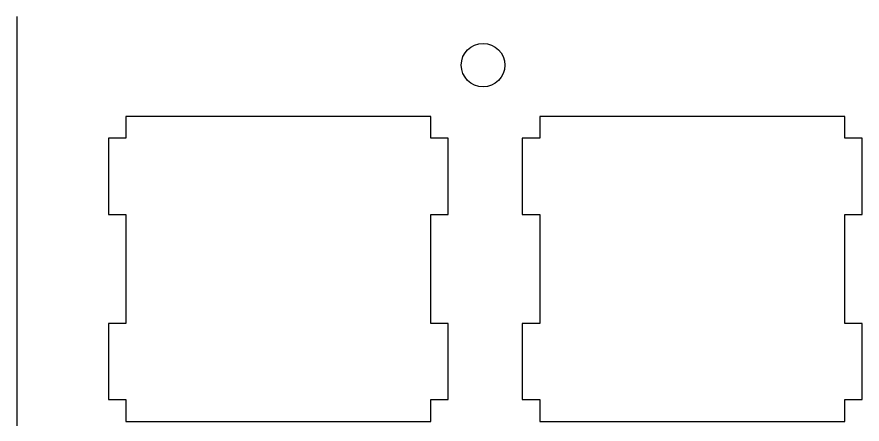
# Model space of a CAD drawing. Extents: x 0 to 145, y 2 to 120.
# Drawn here: x 0 to 38.8, y 75.11 to 93.81 of the extents above; entities that cross this region are included whole.
import ezdxf

# ---------------------------------------------------------------- set-up
doc = ezdxf.new("R2010")
doc.units = 0

# ---------------------------------------------------------------- blocks, each defined once
blk = doc.blocks.new('WIRE009')
at = {"layer": 'Row1', "color": 0}
for points in [[(19, 89.24), (18.9, 89.24), (18.8, 89.24), (18.7, 89.24), (18.6, 89.24), (18.5, 89.24), (18.4, 89.24), (18.3, 89.24), (18.2, 89.24), (18.1, 89.24), (18, 89.24), (17.9, 89.24), (17.8, 89.24), (17.7, 89.24), (17.6, 89.24), (17.5, 89.24), (17.4, 89.24), (17.3, 89.24), (17.2, 89.24), (17.1, 89.24), (17, 89.24), (16.9, 89.24), (16.8, 89.24), (16.7, 89.24), (16.6, 89.24), (16.5, 89.24), (16.4, 89.24), (16.3, 89.24), (16.2, 89.24), (16.1, 89.24), (16, 89.24), (15.9, 89.24), (15.8, 89.24), (15.7, 89.24), (15.6, 89.24), (15.5, 89.24), (15.4, 89.24), (15.3, 89.24), (15.2, 89.24), (15.1, 89.24), (15, 89.24), (14.9, 89.24), (14.8, 89.24), (14.7, 89.24), (14.6, 89.24), (14.5, 89.24), (14.4, 89.24), (14.3, 89.24), (14.2, 89.24), (14.1, 89.24), (14, 89.24), (13.9, 89.24), (13.8, 89.24), (13.7, 89.24), (13.6, 89.24), (13.5, 89.24), (13.4, 89.24), (13.3, 89.24), (13.2, 89.24), (13.1, 89.24), (13, 89.24), (12.9, 89.24), (12.8, 89.24), (12.7, 89.24), (12.6, 89.24), (12.5, 89.24), (12.4, 89.24), (12.3, 89.24), (12.2, 89.24), (12.1, 89.24), (12, 89.24), (11.9, 89.24), (11.8, 89.24), (11.7, 89.24), (11.6, 89.24), (11.5, 89.24), (11.4, 89.24), (11.3, 89.24), (11.2, 89.24), (11.1, 89.24), (11, 89.24), (10.9, 89.24), (10.8, 89.24), (10.7, 89.24), (10.6, 89.24), (10.5, 89.24), (10.4, 89.24), (10.3, 89.24), (10.2, 89.24), (10.1, 89.24), (10, 89.24), (9.9, 89.24), (9.8, 89.24), (9.7, 89.24), (9.6, 89.24), (9.5, 89.24), (9.4, 89.24), (9.3, 89.24), (9.2, 89.24), (9.1, 89.24), (9, 89.24), (8.9, 89.24), (8.8, 89.24), (8.7, 89.24), (8.6, 89.24), (8.5, 89.24), (8.4, 89.24), (8.3, 89.24), (8.2, 89.24), (8.1, 89.24), (8, 89.24), (7.9, 89.24), (7.8, 89.24), (7.7, 89.24), (7.6, 89.24), (7.5, 89.24), (7.4, 89.24), (7.3, 89.24), (7.2, 89.24), (7.1, 89.24), (7, 89.24), (6.9, 89.24), (6.8, 89.24), (6.7, 89.24), (6.6, 89.24), (6.5, 89.24), (6.4, 89.24), (6.3, 89.24), (6.2, 89.24), (6.1, 89.24), (6, 89.24), (5.9, 89.24), (5.8, 89.24), (5.7, 89.24), (5.6, 89.24), (5.5, 89.24), (5.4, 89.24), (5.3, 89.24), (5.2, 89.24), (5.1, 89.24), (5, 89.24)], [(5, 89.24), (5, 89.14), (5, 89.04), (5, 88.94), (5, 88.84), (5, 88.74), (5, 88.64), (5, 88.54), (5, 88.44), (5, 88.34), (5, 88.24)], [(19, 88.24), (19, 88.34), (19, 88.44), (19, 88.54), (19, 88.64), (19, 88.74), (19, 88.84), (19, 88.94), (19, 89.04), (19, 89.14), (19, 89.24)], [(5, 88.24), (4.9, 88.24), (4.8, 88.24), (4.7, 88.24), (4.6, 88.24), (4.5, 88.24), (4.4, 88.24), (4.3, 88.24), (4.2, 88.24)], [(4.2, 88.24), (4.2, 88.14), (4.2, 88.04), (4.2, 87.94), (4.2, 87.84), (4.2, 87.74), (4.2, 87.64), (4.2, 87.54), (4.2, 87.44), (4.2, 87.34), (4.2, 87.24), (4.2, 87.14), (4.2, 87.04), (4.2, 86.94), (4.2, 86.84), (4.2, 86.74), (4.2, 86.64), (4.2, 86.54), (4.2, 86.44), (4.2, 86.34), (4.2, 86.24), (4.2, 86.14), (4.2, 86.04), (4.2, 85.94), (4.2, 85.84), (4.2, 85.74), (4.2, 85.64), (4.2, 85.54), (4.2, 85.44), (4.2, 85.34), (4.2, 85.24), (4.2, 85.14), (4.2, 85.04), (4.2, 84.94), (4.2, 84.84), (4.2, 84.74)], [(19.8, 88.24), (19.711, 88.24), (19.622, 88.24), (19.533, 88.24), (19.444, 88.24), (19.356, 88.24), (19.267, 88.24), (19.178, 88.24), (19.089, 88.24), (19, 88.24)], [(19.8, 84.74), (19.8, 84.84), (19.8, 84.94), (19.8, 85.04), (19.8, 85.14), (19.8, 85.24), (19.8, 85.34), (19.8, 85.44), (19.8, 85.54), (19.8, 85.64), (19.8, 85.74), (19.8, 85.84), (19.8, 85.94), (19.8, 86.04), (19.8, 86.14), (19.8, 86.24), (19.8, 86.34), (19.8, 86.44), (19.8, 86.54), (19.8, 86.64), (19.8, 86.74), (19.8, 86.84), (19.8, 86.94), (19.8, 87.04), (19.8, 87.14), (19.8, 87.24), (19.8, 87.34), (19.8, 87.44), (19.8, 87.54), (19.8, 87.64), (19.8, 87.74), (19.8, 87.84), (19.8, 87.94), (19.8, 88.04), (19.8, 88.14), (19.8, 88.24)], [(4.2, 84.74), (4.3, 84.74), (4.4, 84.74), (4.5, 84.74), (4.6, 84.74), (4.7, 84.74), (4.8, 84.74), (4.9, 84.74), (5, 84.74)], [(5, 84.74), (5, 84.64), (5, 84.54), (5, 84.44), (5, 84.34), (5, 84.24), (5, 84.14), (5, 84.04), (5, 83.94), (5, 83.84), (5, 83.74), (5, 83.64), (5, 83.54), (5, 83.44), (5, 83.34), (5, 83.24), (5, 83.14), (5, 83.04), (5, 82.94), (5, 82.84), (5, 82.74), (5, 82.64), (5, 82.54), (5, 82.44), (5, 82.34), (5, 82.24), (5, 82.14), (5, 82.04), (5, 81.94), (5, 81.84), (5, 81.74), (5, 81.64), (5, 81.54), (5, 81.44), (5, 81.34), (5, 81.24), (5, 81.14), (5, 81.04), (5, 80.94), (5, 80.84), (5, 80.74), (5, 80.64), (5, 80.54), (5, 80.44), (5, 80.34), (5, 80.24), (5, 80.14), (5, 80.04), (5, 79.94), (5, 79.84), (5, 79.74)], [(19, 79.74), (19, 79.84), (19, 79.94), (19, 80.04), (19, 80.14), (19, 80.24), (19, 80.34), (19, 80.44), (19, 80.54), (19, 80.64), (19, 80.74), (19, 80.84), (19, 80.94), (19, 81.04), (19, 81.14), (19, 81.24), (19, 81.34), (19, 81.44), (19, 81.54), (19, 81.64), (19, 81.74), (19, 81.84), (19, 81.94), (19, 82.04), (19, 82.14), (19, 82.24), (19, 82.34), (19, 82.44), (19, 82.54), (19, 82.64), (19, 82.74), (19, 82.84), (19, 82.94), (19, 83.04), (19, 83.14), (19, 83.24), (19, 83.34), (19, 83.44), (19, 83.54), (19, 83.64), (19, 83.74), (19, 83.84), (19, 83.94), (19, 84.04), (19, 84.14), (19, 84.24), (19, 84.34), (19, 84.44), (19, 84.54), (19, 84.64), (19, 84.74)], [(19, 84.74), (19.089, 84.74), (19.178, 84.74), (19.267, 84.74), (19.356, 84.74), (19.444, 84.74), (19.533, 84.74), (19.622, 84.74), (19.711, 84.74), (19.8, 84.74)], [(5, 79.74), (4.9, 79.74), (4.8, 79.74), (4.7, 79.74), (4.6, 79.74), (4.5, 79.74), (4.4, 79.74), (4.3, 79.74), (4.2, 79.74)], [(4.2, 79.74), (4.2, 79.64), (4.2, 79.54), (4.2, 79.44), (4.2, 79.34), (4.2, 79.24), (4.2, 79.14), (4.2, 79.04), (4.2, 78.94), (4.2, 78.84), (4.2, 78.74), (4.2, 78.64), (4.2, 78.54), (4.2, 78.44), (4.2, 78.34), (4.2, 78.24), (4.2, 78.14), (4.2, 78.04), (4.2, 77.94), (4.2, 77.84), (4.2, 77.74), (4.2, 77.64), (4.2, 77.54), (4.2, 77.44), (4.2, 77.34), (4.2, 77.24), (4.2, 77.14), (4.2, 77.04), (4.2, 76.94), (4.2, 76.84), (4.2, 76.74), (4.2, 76.64), (4.2, 76.54), (4.2, 76.44), (4.2, 76.34), (4.2, 76.24)], [(19.8, 79.74), (19.711, 79.74), (19.622, 79.74), (19.533, 79.74), (19.444, 79.74), (19.356, 79.74), (19.267, 79.74), (19.178, 79.74), (19.089, 79.74), (19, 79.74)], [(19.8, 76.24), (19.8, 76.34), (19.8, 76.44), (19.8, 76.54), (19.8, 76.64), (19.8, 76.74), (19.8, 76.84), (19.8, 76.94), (19.8, 77.04), (19.8, 77.14), (19.8, 77.24), (19.8, 77.34), (19.8, 77.44), (19.8, 77.54), (19.8, 77.64), (19.8, 77.74), (19.8, 77.84), (19.8, 77.94), (19.8, 78.04), (19.8, 78.14), (19.8, 78.24), (19.8, 78.34), (19.8, 78.44), (19.8, 78.54), (19.8, 78.64), (19.8, 78.74), (19.8, 78.84), (19.8, 78.94), (19.8, 79.04), (19.8, 79.14), (19.8, 79.24), (19.8, 79.34), (19.8, 79.44), (19.8, 79.54), (19.8, 79.64), (19.8, 79.74)], [(4.2, 76.24), (4.3, 76.24), (4.4, 76.24), (4.5, 76.24), (4.6, 76.24), (4.7, 76.24), (4.8, 76.24), (4.9, 76.24), (5, 76.24)], [(5, 76.24), (5, 76.14), (5, 76.04), (5, 75.94), (5, 75.84), (5, 75.74), (5, 75.64), (5, 75.54), (5, 75.44), (5, 75.34), (5, 75.24)], [(19, 75.24), (19, 75.34), (19, 75.44), (19, 75.54), (19, 75.64), (19, 75.74), (19, 75.84), (19, 75.94), (19, 76.04), (19, 76.14), (19, 76.24)], [(19, 76.24), (19.089, 76.24), (19.178, 76.24), (19.267, 76.24), (19.356, 76.24), (19.444, 76.24), (19.533, 76.24), (19.622, 76.24), (19.711, 76.24), (19.8, 76.24)], [(5, 75.24), (5.1, 75.24), (5.2, 75.24), (5.3, 75.24), (5.4, 75.24), (5.5, 75.24), (5.6, 75.24), (5.7, 75.24), (5.8, 75.24), (5.9, 75.24), (6, 75.24), (6.1, 75.24), (6.2, 75.24), (6.3, 75.24), (6.4, 75.24), (6.5, 75.24), (6.6, 75.24), (6.7, 75.24), (6.8, 75.24), (6.9, 75.24), (7, 75.24), (7.1, 75.24), (7.2, 75.24), (7.3, 75.24), (7.4, 75.24), (7.5, 75.24), (7.6, 75.24), (7.7, 75.24), (7.8, 75.24), (7.9, 75.24), (8, 75.24), (8.1, 75.24), (8.2, 75.24), (8.3, 75.24), (8.4, 75.24), (8.5, 75.24), (8.6, 75.24), (8.7, 75.24), (8.8, 75.24), (8.9, 75.24), (9, 75.24), (9.1, 75.24), (9.2, 75.24), (9.3, 75.24), (9.4, 75.24), (9.5, 75.24), (9.6, 75.24), (9.7, 75.24), (9.8, 75.24), (9.9, 75.24), (10, 75.24), (10.1, 75.24), (10.2, 75.24), (10.3, 75.24), (10.4, 75.24), (10.5, 75.24), (10.6, 75.24), (10.7, 75.24), (10.8, 75.24), (10.9, 75.24), (11, 75.24), (11.1, 75.24), (11.2, 75.24), (11.3, 75.24), (11.4, 75.24), (11.5, 75.24), (11.6, 75.24), (11.7, 75.24), (11.8, 75.24), (11.9, 75.24), (12, 75.24), (12.1, 75.24), (12.2, 75.24), (12.3, 75.24), (12.4, 75.24), (12.5, 75.24), (12.6, 75.24), (12.7, 75.24), (12.8, 75.24), (12.9, 75.24), (13, 75.24), (13.1, 75.24), (13.2, 75.24), (13.3, 75.24), (13.4, 75.24), (13.5, 75.24), (13.6, 75.24), (13.7, 75.24), (13.8, 75.24), (13.9, 75.24), (14, 75.24), (14.1, 75.24), (14.2, 75.24), (14.3, 75.24), (14.4, 75.24), (14.5, 75.24), (14.6, 75.24), (14.7, 75.24), (14.8, 75.24), (14.9, 75.24), (15, 75.24), (15.1, 75.24), (15.2, 75.24), (15.3, 75.24), (15.4, 75.24), (15.5, 75.24), (15.6, 75.24), (15.7, 75.24), (15.8, 75.24), (15.9, 75.24), (16, 75.24), (16.1, 75.24), (16.2, 75.24), (16.3, 75.24), (16.4, 75.24), (16.5, 75.24), (16.6, 75.24), (16.7, 75.24), (16.8, 75.24), (16.9, 75.24), (17, 75.24), (17.1, 75.24), (17.2, 75.24), (17.3, 75.24), (17.4, 75.24), (17.5, 75.24), (17.6, 75.24), (17.7, 75.24), (17.8, 75.24), (17.9, 75.24), (18, 75.24), (18.1, 75.24), (18.2, 75.24), (18.3, 75.24), (18.4, 75.24), (18.5, 75.24), (18.6, 75.24), (18.7, 75.24), (18.8, 75.24), (18.9, 75.24), (19, 75.24)]]:
    blk.add_lwpolyline(points, dxfattribs=at)
blk = doc.blocks.new('WIRE010')
at = {"layer": 'Row1', "color": 0}
for points in [[(38, 89.24), (37.9, 89.24), (37.8, 89.24), (37.7, 89.24), (37.6, 89.24), (37.5, 89.24), (37.4, 89.24), (37.3, 89.24), (37.2, 89.24), (37.1, 89.24), (37, 89.24), (36.9, 89.24), (36.8, 89.24), (36.7, 89.24), (36.6, 89.24), (36.5, 89.24), (36.4, 89.24), (36.3, 89.24), (36.2, 89.24), (36.1, 89.24), (36, 89.24), (35.9, 89.24), (35.8, 89.24), (35.7, 89.24), (35.6, 89.24), (35.5, 89.24), (35.4, 89.24), (35.3, 89.24), (35.2, 89.24), (35.1, 89.24), (35, 89.24), (34.9, 89.24), (34.8, 89.24), (34.7, 89.24), (34.6, 89.24), (34.5, 89.24), (34.4, 89.24), (34.3, 89.24), (34.2, 89.24), (34.1, 89.24), (34, 89.24), (33.9, 89.24), (33.8, 89.24), (33.7, 89.24), (33.6, 89.24), (33.5, 89.24), (33.4, 89.24), (33.3, 89.24), (33.2, 89.24), (33.1, 89.24), (33, 89.24), (32.9, 89.24), (32.8, 89.24), (32.7, 89.24), (32.6, 89.24), (32.5, 89.24), (32.4, 89.24), (32.3, 89.24), (32.2, 89.24), (32.1, 89.24), (32, 89.24), (31.9, 89.24), (31.8, 89.24), (31.7, 89.24), (31.6, 89.24), (31.5, 89.24), (31.4, 89.24), (31.3, 89.24), (31.2, 89.24), (31.1, 89.24), (31, 89.24), (30.9, 89.24), (30.8, 89.24), (30.7, 89.24), (30.6, 89.24), (30.5, 89.24), (30.4, 89.24), (30.3, 89.24), (30.2, 89.24), (30.1, 89.24), (30, 89.24), (29.9, 89.24), (29.8, 89.24), (29.7, 89.24), (29.6, 89.24), (29.5, 89.24), (29.4, 89.24), (29.3, 89.24), (29.2, 89.24), (29.1, 89.24), (29, 89.24), (28.9, 89.24), (28.8, 89.24), (28.7, 89.24), (28.6, 89.24), (28.5, 89.24), (28.4, 89.24), (28.3, 89.24), (28.2, 89.24), (28.1, 89.24), (28, 89.24), (27.9, 89.24), (27.8, 89.24), (27.7, 89.24), (27.6, 89.24), (27.5, 89.24), (27.4, 89.24), (27.3, 89.24), (27.2, 89.24), (27.1, 89.24), (27, 89.24), (26.9, 89.24), (26.8, 89.24), (26.7, 89.24), (26.6, 89.24), (26.5, 89.24), (26.4, 89.24), (26.3, 89.24), (26.2, 89.24), (26.1, 89.24), (26, 89.24), (25.9, 89.24), (25.8, 89.24), (25.7, 89.24), (25.6, 89.24), (25.5, 89.24), (25.4, 89.24), (25.3, 89.24), (25.2, 89.24), (25.1, 89.24), (25, 89.24), (24.9, 89.24), (24.8, 89.24), (24.7, 89.24), (24.6, 89.24), (24.5, 89.24), (24.4, 89.24), (24.3, 89.24), (24.2, 89.24), (24.1, 89.24), (24, 89.24)], [(24, 89.24), (24, 89.14), (24, 89.04), (24, 88.94), (24, 88.84), (24, 88.74), (24, 88.64), (24, 88.54), (24, 88.44), (24, 88.34), (24, 88.24)], [(38, 88.24), (38, 88.34), (38, 88.44), (38, 88.54), (38, 88.64), (38, 88.74), (38, 88.84), (38, 88.94), (38, 89.04), (38, 89.14), (38, 89.24)], [(24, 88.24), (23.911, 88.24), (23.822, 88.24), (23.733, 88.24), (23.644, 88.24), (23.556, 88.24), (23.467, 88.24), (23.378, 88.24), (23.289, 88.24), (23.2, 88.24)], [(23.2, 88.24), (23.2, 88.14), (23.2, 88.04), (23.2, 87.94), (23.2, 87.84), (23.2, 87.74), (23.2, 87.64), (23.2, 87.54), (23.2, 87.44), (23.2, 87.34), (23.2, 87.24), (23.2, 87.14), (23.2, 87.04), (23.2, 86.94), (23.2, 86.84), (23.2, 86.74), (23.2, 86.64), (23.2, 86.54), (23.2, 86.44), (23.2, 86.34), (23.2, 86.24), (23.2, 86.14), (23.2, 86.04), (23.2, 85.94), (23.2, 85.84), (23.2, 85.74), (23.2, 85.64), (23.2, 85.54), (23.2, 85.44), (23.2, 85.34), (23.2, 85.24), (23.2, 85.14), (23.2, 85.04), (23.2, 84.94), (23.2, 84.84), (23.2, 84.74)], [(38.8, 88.24), (38.7, 88.24), (38.6, 88.24), (38.5, 88.24), (38.4, 88.24), (38.3, 88.24), (38.2, 88.24), (38.1, 88.24), (38, 88.24)], [(38.8, 84.74), (38.8, 84.84), (38.8, 84.94), (38.8, 85.04), (38.8, 85.14), (38.8, 85.24), (38.8, 85.34), (38.8, 85.44), (38.8, 85.54), (38.8, 85.64), (38.8, 85.74), (38.8, 85.84), (38.8, 85.94), (38.8, 86.04), (38.8, 86.14), (38.8, 86.24), (38.8, 86.34), (38.8, 86.44), (38.8, 86.54), (38.8, 86.64), (38.8, 86.74), (38.8, 86.84), (38.8, 86.94), (38.8, 87.04), (38.8, 87.14), (38.8, 87.24), (38.8, 87.34), (38.8, 87.44), (38.8, 87.54), (38.8, 87.64), (38.8, 87.74), (38.8, 87.84), (38.8, 87.94), (38.8, 88.04), (38.8, 88.14), (38.8, 88.24)], [(23.2, 84.74), (23.289, 84.74), (23.378, 84.74), (23.467, 84.74), (23.556, 84.74), (23.644, 84.74), (23.733, 84.74), (23.822, 84.74), (23.911, 84.74), (24, 84.74)], [(24, 84.74), (24, 84.64), (24, 84.54), (24, 84.44), (24, 84.34), (24, 84.24), (24, 84.14), (24, 84.04), (24, 83.94), (24, 83.84), (24, 83.74), (24, 83.64), (24, 83.54), (24, 83.44), (24, 83.34), (24, 83.24), (24, 83.14), (24, 83.04), (24, 82.94), (24, 82.84), (24, 82.74), (24, 82.64), (24, 82.54), (24, 82.44), (24, 82.34), (24, 82.24), (24, 82.14), (24, 82.04), (24, 81.94), (24, 81.84), (24, 81.74), (24, 81.64), (24, 81.54), (24, 81.44), (24, 81.34), (24, 81.24), (24, 81.14), (24, 81.04), (24, 80.94), (24, 80.84), (24, 80.74), (24, 80.64), (24, 80.54), (24, 80.44), (24, 80.34), (24, 80.24), (24, 80.14), (24, 80.04), (24, 79.94), (24, 79.84), (24, 79.74)], [(38, 79.74), (38, 79.84), (38, 79.94), (38, 80.04), (38, 80.14), (38, 80.24), (38, 80.34), (38, 80.44), (38, 80.54), (38, 80.64), (38, 80.74), (38, 80.84), (38, 80.94), (38, 81.04), (38, 81.14), (38, 81.24), (38, 81.34), (38, 81.44), (38, 81.54), (38, 81.64), (38, 81.74), (38, 81.84), (38, 81.94), (38, 82.04), (38, 82.14), (38, 82.24), (38, 82.34), (38, 82.44), (38, 82.54), (38, 82.64), (38, 82.74), (38, 82.84), (38, 82.94), (38, 83.04), (38, 83.14), (38, 83.24), (38, 83.34), (38, 83.44), (38, 83.54), (38, 83.64), (38, 83.74), (38, 83.84), (38, 83.94), (38, 84.04), (38, 84.14), (38, 84.24), (38, 84.34), (38, 84.44), (38, 84.54), (38, 84.64), (38, 84.74)], [(38, 84.74), (38.1, 84.74), (38.2, 84.74), (38.3, 84.74), (38.4, 84.74), (38.5, 84.74), (38.6, 84.74), (38.7, 84.74), (38.8, 84.74)], [(24, 79.74), (23.911, 79.74), (23.822, 79.74), (23.733, 79.74), (23.644, 79.74), (23.556, 79.74), (23.467, 79.74), (23.378, 79.74), (23.289, 79.74), (23.2, 79.74)], [(23.2, 79.74), (23.2, 79.64), (23.2, 79.54), (23.2, 79.44), (23.2, 79.34), (23.2, 79.24), (23.2, 79.14), (23.2, 79.04), (23.2, 78.94), (23.2, 78.84), (23.2, 78.74), (23.2, 78.64), (23.2, 78.54), (23.2, 78.44), (23.2, 78.34), (23.2, 78.24), (23.2, 78.14), (23.2, 78.04), (23.2, 77.94), (23.2, 77.84), (23.2, 77.74), (23.2, 77.64), (23.2, 77.54), (23.2, 77.44), (23.2, 77.34), (23.2, 77.24), (23.2, 77.14), (23.2, 77.04), (23.2, 76.94), (23.2, 76.84), (23.2, 76.74), (23.2, 76.64), (23.2, 76.54), (23.2, 76.44), (23.2, 76.34), (23.2, 76.24)], [(38.8, 79.74), (38.7, 79.74), (38.6, 79.74), (38.5, 79.74), (38.4, 79.74), (38.3, 79.74), (38.2, 79.74), (38.1, 79.74), (38, 79.74)], [(38.8, 76.24), (38.8, 76.34), (38.8, 76.44), (38.8, 76.54), (38.8, 76.64), (38.8, 76.74), (38.8, 76.84), (38.8, 76.94), (38.8, 77.04), (38.8, 77.14), (38.8, 77.24), (38.8, 77.34), (38.8, 77.44), (38.8, 77.54), (38.8, 77.64), (38.8, 77.74), (38.8, 77.84), (38.8, 77.94), (38.8, 78.04), (38.8, 78.14), (38.8, 78.24), (38.8, 78.34), (38.8, 78.44), (38.8, 78.54), (38.8, 78.64), (38.8, 78.74), (38.8, 78.84), (38.8, 78.94), (38.8, 79.04), (38.8, 79.14), (38.8, 79.24), (38.8, 79.34), (38.8, 79.44), (38.8, 79.54), (38.8, 79.64), (38.8, 79.74)], [(23.2, 76.24), (23.289, 76.24), (23.378, 76.24), (23.467, 76.24), (23.556, 76.24), (23.644, 76.24), (23.733, 76.24), (23.822, 76.24), (23.911, 76.24), (24, 76.24)], [(24, 76.24), (24, 76.14), (24, 76.04), (24, 75.94), (24, 75.84), (24, 75.74), (24, 75.64), (24, 75.54), (24, 75.44), (24, 75.34), (24, 75.24)], [(38, 75.24), (38, 75.34), (38, 75.44), (38, 75.54), (38, 75.64), (38, 75.74), (38, 75.84), (38, 75.94), (38, 76.04), (38, 76.14), (38, 76.24)], [(38, 76.24), (38.1, 76.24), (38.2, 76.24), (38.3, 76.24), (38.4, 76.24), (38.5, 76.24), (38.6, 76.24), (38.7, 76.24), (38.8, 76.24)], [(24, 75.24), (24.1, 75.24), (24.2, 75.24), (24.3, 75.24), (24.4, 75.24), (24.5, 75.24), (24.6, 75.24), (24.7, 75.24), (24.8, 75.24), (24.9, 75.24), (25, 75.24), (25.1, 75.24), (25.2, 75.24), (25.3, 75.24), (25.4, 75.24), (25.5, 75.24), (25.6, 75.24), (25.7, 75.24), (25.8, 75.24), (25.9, 75.24), (26, 75.24), (26.1, 75.24), (26.2, 75.24), (26.3, 75.24), (26.4, 75.24), (26.5, 75.24), (26.6, 75.24), (26.7, 75.24), (26.8, 75.24), (26.9, 75.24), (27, 75.24), (27.1, 75.24), (27.2, 75.24), (27.3, 75.24), (27.4, 75.24), (27.5, 75.24), (27.6, 75.24), (27.7, 75.24), (27.8, 75.24), (27.9, 75.24), (28, 75.24), (28.1, 75.24), (28.2, 75.24), (28.3, 75.24), (28.4, 75.24), (28.5, 75.24), (28.6, 75.24), (28.7, 75.24), (28.8, 75.24), (28.9, 75.24), (29, 75.24), (29.1, 75.24), (29.2, 75.24), (29.3, 75.24), (29.4, 75.24), (29.5, 75.24), (29.6, 75.24), (29.7, 75.24), (29.8, 75.24), (29.9, 75.24), (30, 75.24), (30.1, 75.24), (30.2, 75.24), (30.3, 75.24), (30.4, 75.24), (30.5, 75.24), (30.6, 75.24), (30.7, 75.24), (30.8, 75.24), (30.9, 75.24), (31, 75.24), (31.1, 75.24), (31.2, 75.24), (31.3, 75.24), (31.4, 75.24), (31.5, 75.24), (31.6, 75.24), (31.7, 75.24), (31.8, 75.24), (31.9, 75.24), (32, 75.24), (32.1, 75.24), (32.2, 75.24), (32.3, 75.24), (32.4, 75.24), (32.5, 75.24), (32.6, 75.24), (32.7, 75.24), (32.8, 75.24), (32.9, 75.24), (33, 75.24), (33.1, 75.24), (33.2, 75.24), (33.3, 75.24), (33.4, 75.24), (33.5, 75.24), (33.6, 75.24), (33.7, 75.24), (33.8, 75.24), (33.9, 75.24), (34, 75.24), (34.1, 75.24), (34.2, 75.24), (34.3, 75.24), (34.4, 75.24), (34.5, 75.24), (34.6, 75.24), (34.7, 75.24), (34.8, 75.24), (34.9, 75.24), (35, 75.24), (35.1, 75.24), (35.2, 75.24), (35.3, 75.24), (35.4, 75.24), (35.5, 75.24), (35.6, 75.24), (35.7, 75.24), (35.8, 75.24), (35.9, 75.24), (36, 75.24), (36.1, 75.24), (36.2, 75.24), (36.3, 75.24), (36.4, 75.24), (36.5, 75.24), (36.6, 75.24), (36.7, 75.24), (36.8, 75.24), (36.9, 75.24), (37, 75.24), (37.1, 75.24), (37.2, 75.24), (37.3, 75.24), (37.4, 75.24), (37.5, 75.24), (37.6, 75.24), (37.7, 75.24), (37.8, 75.24), (37.9, 75.24), (38, 75.24)]]:
    blk.add_lwpolyline(points, dxfattribs=at)
blk = doc.blocks.new('CIRCLE043')
at = {"layer": 'ScrewHolesTop', "color": 0}
blk.add_circle((21.4, 91.6), 1, dxfattribs=at)
blk = doc.blocks.new('BLOCK_LINE029')
at = {"layer": 'StraigtLineTop', "color": 0}
blk.add_lwpolyline([(0, 93.839601), (0, 93.739601), (0, 93.639601), (0, 93.539601), (0, 93.439601), (0, 93.339601), (0, 93.239601), (0, 93.139601), (0, 93.039601), (0, 92.939601), (0, 92.839601), (0, 92.739601), (0, 92.639601), (0, 92.539601), (0, 92.439601), (0, 92.339601), (0, 92.239601), (0, 92.139601), (0, 92.039601), (0, 91.939601), (0, 91.839601), (0, 91.739601), (0, 91.639601), (0, 91.539601), (0, 91.439601), (0, 91.339601), (0, 91.239601), (0, 91.139601), (0, 91.039601), (0, 90.939601), (0, 90.839601), (0, 90.739601), (0, 90.639601), (0, 90.539601), (0, 90.439601), (0, 90.339601), (0, 90.239601), (0, 90.139601), (0, 90.039601), (0, 89.939601), (0, 89.839601), (0, 89.739601), (0, 89.639601), (0, 89.539601), (0, 89.439601), (0, 89.339601), (0, 89.239601), (0, 89.139601), (0, 89.039601), (0, 88.939601), (0, 88.839601), (0, 88.739601), (0, 88.639601), (0, 88.539601), (0, 88.439601), (0, 88.339601), (0, 88.239601), (0, 88.139601), (0, 88.039601), (0, 87.939601), (0, 87.839601), (0, 87.739601), (0, 87.639601), (0, 87.539601), (0, 87.439601), (0, 87.339601), (0, 87.239601), (0, 87.139601), (0, 87.039601), (0, 86.939601), (0, 86.839601), (0, 86.739601), (0, 86.639601), (0, 86.539601), (0, 86.439601), (0, 86.339601), (0, 86.239601), (0, 86.139601), (0, 86.039601), (0, 85.939601), (0, 85.839601), (0, 85.739601), (0, 85.639601), (0, 85.539601), (0, 85.439601), (0, 85.339601), (0, 85.239601), (0, 85.139601), (0, 85.039601), (0, 84.939601), (0, 84.839601), (0, 84.739601), (0, 84.639601), (0, 84.539601), (0, 84.439601), (0, 84.339601), (0, 84.239601), (0, 84.139601), (0, 84.039601), (0, 83.939601), (0, 83.839601), (0, 83.739601), (0, 83.639601), (0, 83.539601), (0, 83.439601), (0, 83.339601), (0, 83.239601), (0, 83.139601), (0, 83.039601), (0, 82.939601), (0, 82.839601), (0, 82.739601), (0, 82.639601), (0, 82.539601), (0, 82.439601), (0, 82.339601), (0, 82.239601), (0, 82.139601), (0, 82.039601), (0, 81.939601), (0, 81.839601), (0, 81.739601), (0, 81.639601), (0, 81.539601), (0, 81.439601), (0, 81.339601), (0, 81.239601), (0, 81.139601), (0, 81.039601), (0, 80.939601), (0, 80.839601), (0, 80.739601), (0, 80.639601), (0, 80.539601), (0, 80.439601), (0, 80.339601), (0, 80.239601), (0, 80.139601), (0, 80.039601), (0, 79.939601), (0, 79.839601), (0, 79.739601), (0, 79.639601), (0, 79.539601), (0, 79.439601), (0, 79.339601), (0, 79.239601), (0, 79.139601), (0, 79.039601), (0, 78.939601), (0, 78.839601), (0, 78.739601), (0, 78.639601), (0, 78.539601), (0, 78.439601), (0, 78.339601), (0, 78.239601), (0, 78.139601), (0, 78.039601), (0, 77.939601), (0, 77.839601), (0, 77.739601), (0, 77.639601), (0, 77.539601), (0, 77.439601), (0, 77.339601), (0, 77.239601), (0, 77.139601), (0, 77.039601), (0, 76.939601), (0, 76.839601), (0, 76.739601), (0, 76.639601), (0, 76.539601), (0, 76.439601), (0, 76.339601), (0, 76.239601), (0, 76.139601), (0, 76.039601), (0, 75.939601), (0, 75.839601), (0, 75.739601), (0, 75.639601), (0, 75.539601), (0, 75.439601), (0, 75.339601), (0, 75.239601), (0, 75.139601), (0, 75.039601)], dxfattribs=at)

msp = doc.modelspace()

# ---------------------------------------------------------------- block references
at = {"layer": 'Row1', "color": 0}
for name in ['WIRE009', 'WIRE010']:
    msp.add_blockref(name, (0, 0), dxfattribs=at)
at = {"layer": 'ScrewHolesTop', "color": 0}
msp.add_blockref('CIRCLE043', (0, 0), dxfattribs=at)
at = {"layer": 'StraigtLineTop', "color": 0}
msp.add_blockref('BLOCK_LINE029', (0, 0), dxfattribs=at)

doc.saveas('drawing.dxf')
